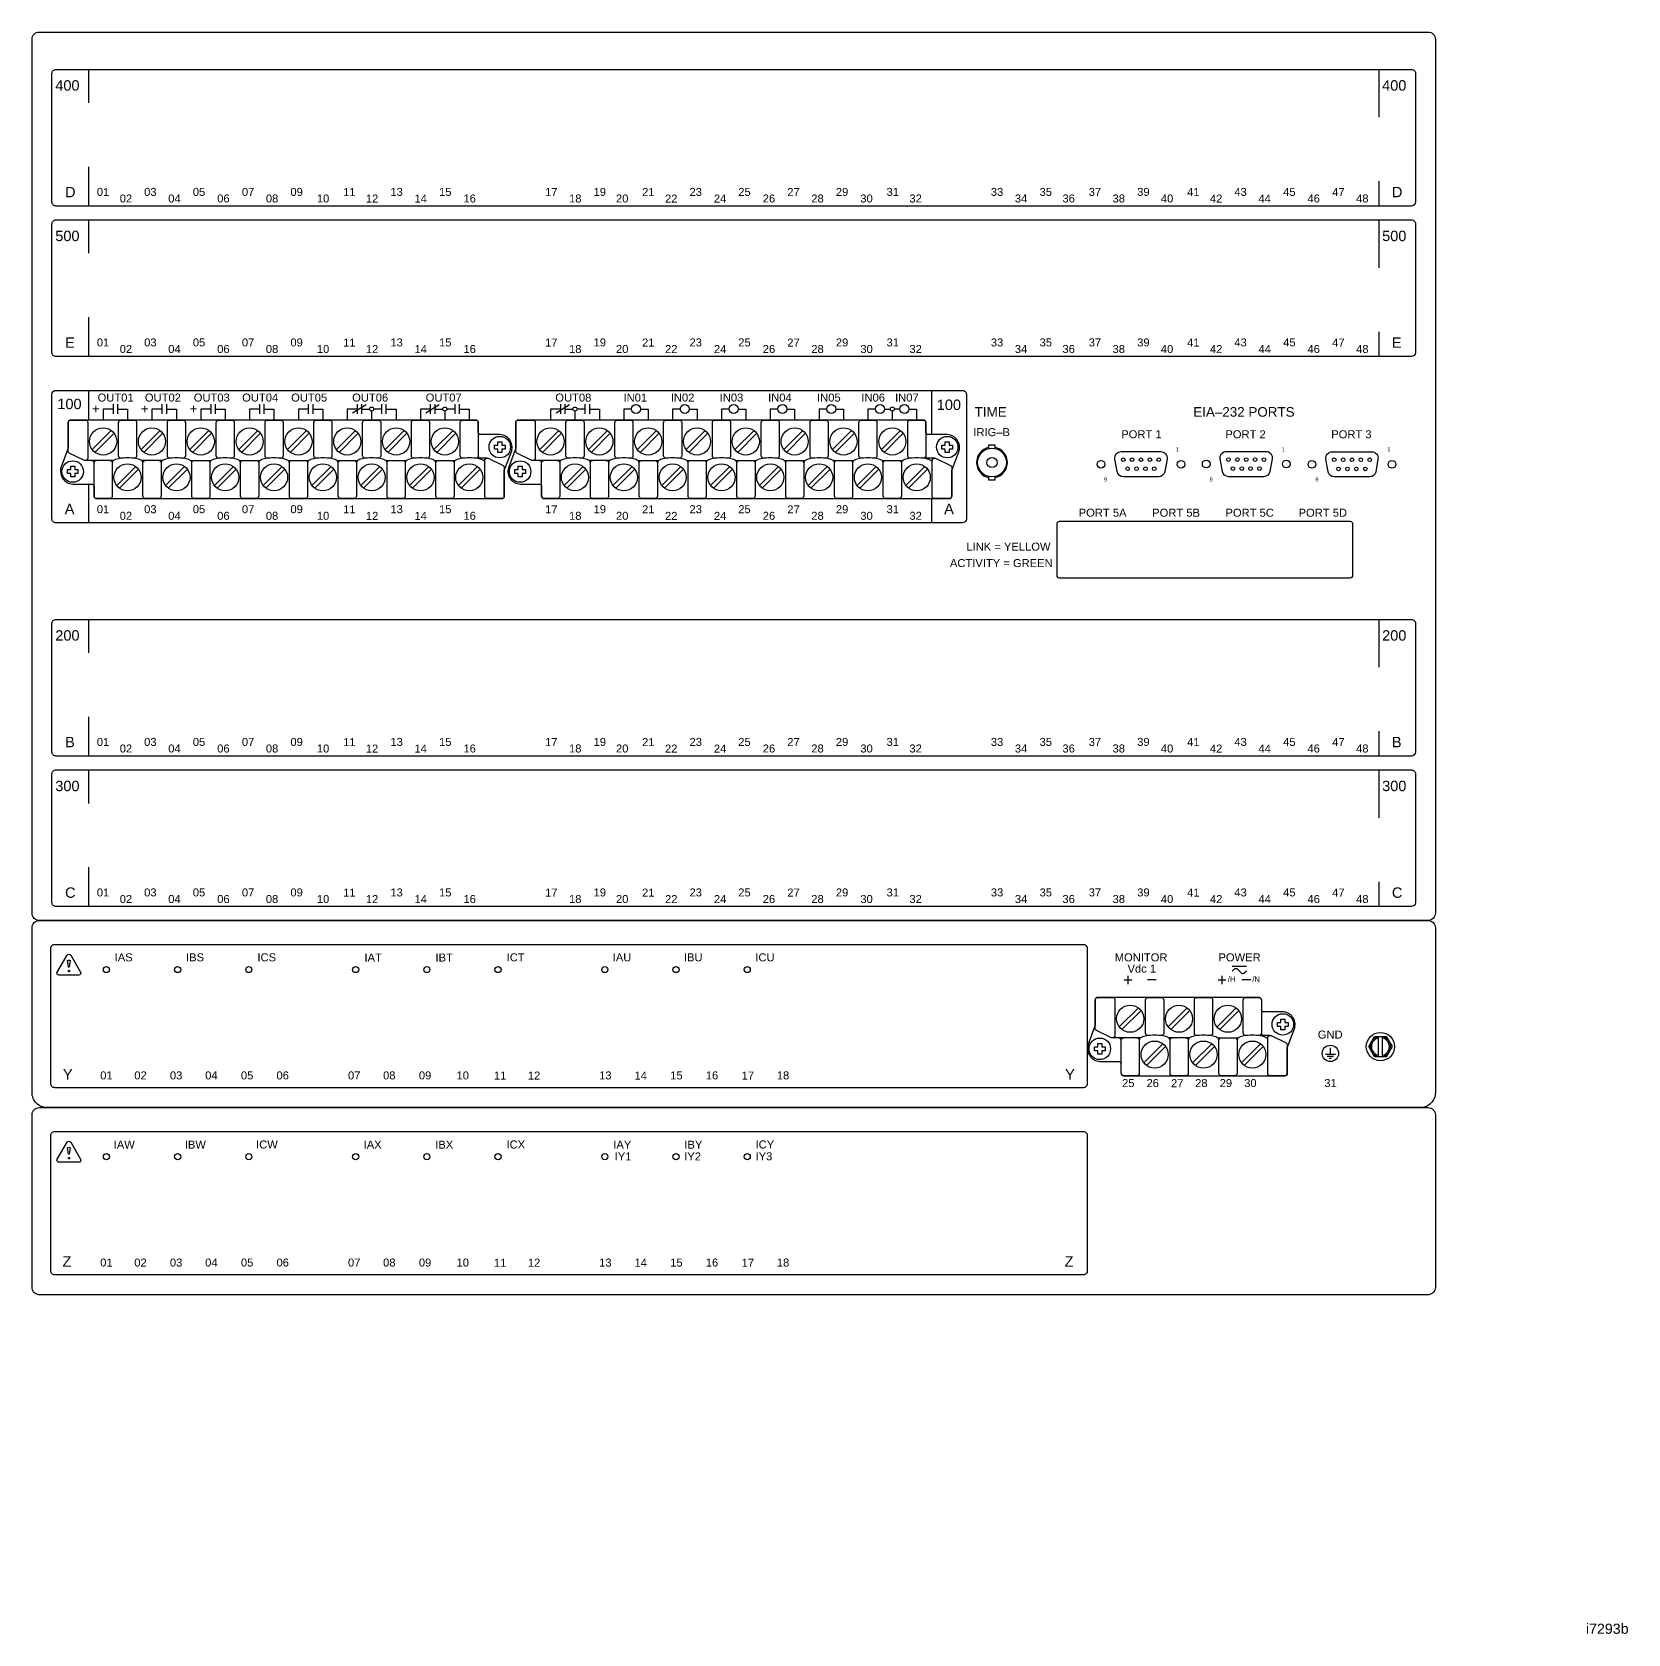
# Model space of a CAD drawing. Header units: inches. Extents: x 1 to 47, y 1 to 35.
# Drawn here: x 27.37 to 46.99, y 1 to 20.69 of the extents above; entities that cross this region are included whole.
import ezdxf
from ezdxf.enums import TextEntityAlignment as Align

# ---------------------------------------------------------------- set-up
doc = ezdxf.new("R2010")
doc.units = ezdxf.units.IN
doc.header["$MEASUREMENT"] = 0
doc.layers.add('8.0_____[DWG]', color=7, linetype='Continuous')
doc.styles.add('Arial', font='arial.ttf')

msp = doc.modelspace()

# ---------------------------------------------------------------- linework, layer by layer
at = {"layer": '8.0_____[DWG]'}
for points in [[(27.465, 20.687), (44.535, 20.687, -0.414214), (44.625, 20.597), (44.625, 9.857, -0.414214), (44.535, 9.767), (27.465, 9.767, -0.414214), (27.375, 9.857), (27.375, 20.597, -0.414214)], [(27.85, 9.342), (27.972, 9.133, -0.555022), (27.949, 9.095), (27.707, 9.095, -0.555022), (27.684, 9.133), (27.806, 9.342, -0.531445)], [(27.811, 9.275, -0.299493), (27.844, 9.275), (27.832, 9.196), (27.831, 9.195), (27.825, 9.195), (27.824, 9.196), (27.811, 9.275)], [(27.85, 7.042), (27.972, 6.833, -0.555022), (27.949, 6.795), (27.707, 6.795, -0.555022), (27.684, 6.833), (27.806, 7.042, -0.531445)], [(27.811, 6.975, -0.299493), (27.844, 6.975), (27.832, 6.896), (27.831, 6.895), (27.825, 6.895), (27.824, 6.896), (27.811, 6.975)]]:
    msp.add_lwpolyline(points, format="xyb", close=True, dxfattribs=at)
at = {"layer": '8.0_____[DWG]', "flags": 128}
for points in [[(27.67, 20.228), (44.33, 20.228, -0.468367), (44.38, 20.168), (44.38, 18.598, -0.414132), (44.33, 18.548), (27.67, 18.548, -0.414214), (27.62, 18.598), (27.62, 20.178, -0.414287)], [(27.67, 18.378), (44.33, 18.378, -0.468367), (44.38, 18.318), (44.38, 16.748, -0.414132), (44.33, 16.698), (27.67, 16.698, -0.414214), (27.62, 16.748), (27.62, 18.328, -0.414287)], [(27.67, 16.283), (38.81, 16.283, -0.414222), (38.86, 16.233), (38.86, 14.703, -0.414132), (38.81, 14.653), (27.67, 14.653, -0.414295), (27.62, 14.703), (27.62, 16.233, -0.414205)], [(28.138, 14.983, 0.414213), (28.168, 14.953), (33.15, 14.953, 0.414214), (33.18, 14.983), (33.18, 15.296), (33.271, 15.54, 0.480048), (33.126, 15.739), (32.891, 15.739, -0.414214), (32.861, 15.769), (32.861, 15.887, 0.414212), (32.831, 15.917), (32.831, 15.917), (27.85, 15.917, 0.414215), (27.82, 15.887), (27.82, 15.574), (27.73, 15.329, 0.47859), (27.875, 15.131), (28.108, 15.131, -0.414214), (28.138, 15.101)], [(33.638, 14.983, 0.414213), (33.668, 14.953), (38.65, 14.953, 0.414214), (38.68, 14.983), (38.68, 15.296), (38.771, 15.54, 0.480048), (38.626, 15.739), (38.391, 15.739, -0.414214), (38.361, 15.769), (38.361, 15.887, 0.414212), (38.331, 15.917), (38.331, 15.917), (33.35, 15.917, 0.414215), (33.32, 15.887), (33.32, 15.574), (33.23, 15.329, 0.47859), (33.375, 15.131), (33.608, 15.131, -0.414214), (33.638, 15.101)], [(33.153, 14.953), (32.969, 14.953, -0.414214), (32.939, 14.983), (32.939, 15.42, -0.390527), (32.969, 15.448), (32.981, 15.448), (33.167, 15.358, -0.241514), (33.18, 15.338), (33.18, 14.983, -0.422157)], [(38.653, 14.953), (38.469, 14.953, -0.414214), (38.439, 14.983), (38.439, 15.42, -0.390527), (38.469, 15.448), (38.481, 15.448), (38.667, 15.358, -0.241514), (38.68, 15.338), (38.68, 14.983, -0.422157)], [(40.764, 15.531), (41.249, 15.531, -0.46318), (41.327, 15.438), (41.299, 15.285, -0.363045), (41.222, 15.22), (40.792, 15.22, -0.360245), (40.714, 15.285), (40.687, 15.438, -0.463312)], [(42.058, 15.533), (42.542, 15.533, -0.46318), (42.62, 15.441), (42.592, 15.287, -0.363045), (42.515, 15.222), (42.085, 15.222, -0.360245), (42.007, 15.287), (41.98, 15.441, -0.463312)], [(43.358, 15.529), (43.842, 15.529, -0.46318), (43.92, 15.437), (43.893, 15.283, -0.363045), (43.815, 15.218), (43.385, 15.218, -0.360245), (43.307, 15.283), (43.28, 15.437, -0.463312)], [(27.67, 13.468), (44.33, 13.468, -0.468367), (44.38, 13.408), (44.38, 11.838, -0.414132), (44.33, 11.788), (27.67, 11.788, -0.414214), (27.62, 11.838), (27.62, 13.418, -0.414287)], [(27.67, 11.618), (44.33, 11.618, -0.468367), (44.38, 11.558), (44.38, 9.988, -0.414132), (44.33, 9.938), (27.67, 9.938, -0.414214), (27.62, 9.988), (27.62, 11.568, -0.414287)], [(27.465, 9.767), (44.535, 9.767, -0.414214), (44.625, 9.677), (44.625, 7.652, -0.414214), (44.44, 7.467), (27.56, 7.467, -0.414214), (27.375, 7.652), (27.375, 9.677, -0.414214)], [(42.778, 7.858), (42.594, 7.858, -0.414214), (42.564, 7.888), (42.564, 8.325, -0.390527), (42.594, 8.353), (42.606, 8.353), (42.792, 8.263, -0.241514), (42.805, 8.243), (42.805, 7.888, -0.422157)], [(27.465, 7.467), (44.535, 7.467, -0.414214), (44.625, 7.377), (44.625, 5.257, -0.377572), (44.545, 5.167), (27.455, 5.167, -0.377563), (27.375, 5.257), (27.375, 7.377, -0.414214)]]:
    msp.add_lwpolyline(points, format="xyb", close=True, dxfattribs=at)
for points in [[(28.07, 20.228), (28.07, 19.817)], [(43.93, 20.228), (43.93, 19.639)], [(28.07, 19.031), (28.07, 18.548)], [(43.93, 18.853), (43.93, 18.548)], [(28.07, 18.378), (28.07, 17.967)], [(43.93, 18.378), (43.93, 17.789)], [(28.07, 17.181), (28.07, 16.698)], [(43.93, 17.003), (43.93, 16.698)], [(28.07, 16.283), (28.07, 15.917)], [(38.43, 16.283), (38.43, 15.739)], [(28.371, 16.053), (28.249, 16.053), (28.249, 15.917)], [(28.371, 16.113), (28.371, 15.993)], [(28.426, 16.113), (28.426, 15.993)], [(28.426, 16.053), (28.549, 16.053), (28.549, 15.917)], [(28.971, 16.053), (28.849, 16.053), (28.849, 15.917)], [(28.971, 16.113), (28.971, 15.993)], [(29.026, 16.113), (29.026, 15.993)], [(29.026, 16.053), (29.149, 16.053), (29.149, 15.917)], [(29.571, 16.053), (29.449, 16.053), (29.449, 15.917)], [(29.571, 16.113), (29.571, 15.993)], [(29.626, 16.113), (29.626, 15.993)], [(29.626, 16.053), (29.749, 16.053), (29.749, 15.917)], [(30.171, 16.053), (30.049, 16.053), (30.049, 15.917)], [(30.171, 16.113), (30.171, 15.993)], [(30.226, 16.113), (30.226, 15.993)], [(30.226, 16.053), (30.349, 16.053), (30.349, 15.917)], [(30.771, 16.053), (30.649, 16.053), (30.649, 15.917)], [(30.771, 16.113), (30.771, 15.993)], [(30.826, 16.113), (30.826, 15.993)], [(30.826, 16.053), (30.949, 16.053), (30.949, 15.917)], [(31.371, 16.053), (31.249, 16.053), (31.249, 15.917)], [(31.481, 16.103), (31.316, 16.003)], [(31.371, 16.113), (31.371, 15.993)], [(31.426, 16.113), (31.426, 15.993)], [(31.426, 16.053), (31.524, 16.053)], [(31.549, 16.028), (31.549, 15.917)], [(31.671, 16.053), (31.574, 16.053)], [(31.671, 16.113), (31.671, 15.993)], [(31.726, 16.113), (31.726, 15.993)], [(31.726, 16.053), (31.849, 16.053), (31.849, 15.917)], [(32.271, 16.053), (32.149, 16.053), (32.149, 15.917)], [(32.381, 16.103), (32.216, 16.003)], [(32.271, 16.113), (32.271, 15.993)], [(32.326, 16.113), (32.326, 15.993)], [(32.326, 16.053), (32.424, 16.053)], [(32.449, 16.028), (32.449, 15.917)], [(32.571, 16.053), (32.474, 16.053)], [(32.571, 16.113), (32.571, 15.993)], [(32.626, 16.113), (32.626, 15.993)], [(32.626, 16.053), (32.749, 16.053), (32.749, 15.917)], [(33.871, 16.053), (33.749, 16.053), (33.749, 15.917)], [(33.981, 16.103), (33.816, 16.003)], [(33.871, 16.113), (33.871, 15.993)], [(33.926, 16.113), (33.926, 15.993)], [(33.926, 16.053), (34.024, 16.053)], [(34.049, 16.028), (34.049, 15.917)], [(34.171, 16.053), (34.074, 16.053)], [(34.171, 16.113), (34.171, 15.993)], [(34.226, 16.113), (34.226, 15.993)], [(34.226, 16.053), (34.349, 16.053), (34.349, 15.917)], [(34.744, 16.053), (34.649, 16.053), (34.649, 15.917)], [(34.854, 16.053), (34.949, 16.053), (34.949, 15.917)], [(35.344, 16.053), (35.249, 16.053), (35.249, 15.917)], [(35.454, 16.053), (35.549, 16.053), (35.549, 15.917)], [(35.944, 16.053), (35.849, 16.053), (35.849, 15.917)], [(36.054, 16.053), (36.149, 16.053), (36.149, 15.917)], [(36.544, 16.053), (36.449, 16.053), (36.449, 15.917)], [(36.654, 16.053), (36.749, 16.053), (36.749, 15.917)], [(37.144, 16.053), (37.049, 16.053), (37.049, 15.917)], [(37.254, 16.053), (37.349, 16.053), (37.349, 15.917)], [(37.744, 16.053), (37.649, 16.053), (37.649, 15.917)], [(37.854, 16.053), (37.924, 16.053)], [(37.949, 16.028), (37.949, 15.917)], [(38.044, 16.053), (37.974, 16.053)], [(38.154, 16.053), (38.249, 16.053), (38.249, 15.917)], [(28.349, 15.788), (28.115, 15.554)], [(28.383, 15.755), (28.148, 15.521)], [(28.95, 15.788), (28.716, 15.554)], [(28.983, 15.755), (28.749, 15.521)], [(29.55, 15.788), (29.316, 15.554)], [(29.583, 15.755), (29.349, 15.521)], [(30.15, 15.788), (29.916, 15.554)], [(30.183, 15.755), (29.949, 15.521)], [(30.75, 15.788), (30.516, 15.554)], [(30.783, 15.755), (30.549, 15.521)], [(31.35, 15.788), (31.116, 15.554)], [(31.383, 15.755), (31.149, 15.521)], [(31.95, 15.788), (31.716, 15.554)], [(31.983, 15.755), (31.749, 15.521)], [(32.55, 15.788), (32.316, 15.554)], [(32.583, 15.755), (32.349, 15.521)], [(33.849, 15.788), (33.615, 15.554)], [(33.883, 15.755), (33.648, 15.521)], [(34.45, 15.788), (34.216, 15.554)], [(34.483, 15.755), (34.249, 15.521)], [(35.05, 15.788), (34.816, 15.554)], [(35.083, 15.755), (34.849, 15.521)], [(35.65, 15.788), (35.416, 15.554)], [(35.683, 15.755), (35.449, 15.521)], [(36.25, 15.788), (36.016, 15.554)], [(36.283, 15.755), (36.049, 15.521)], [(36.85, 15.788), (36.616, 15.554)], [(36.883, 15.755), (36.649, 15.521)], [(37.45, 15.788), (37.216, 15.554)], [(37.483, 15.755), (37.249, 15.521)], [(38.05, 15.788), (37.816, 15.554)], [(38.083, 15.755), (37.849, 15.521)], [(28.978, 15.421), (28.722, 15.421)], [(29.323, 15.421), (29.578, 15.421)], [(29.923, 15.421), (30.178, 15.421)], [(30.523, 15.421), (30.778, 15.421)], [(31.123, 15.421), (31.378, 15.421)], [(31.723, 15.421), (31.978, 15.421)], [(32.323, 15.421), (32.578, 15.421)], [(32.939, 15.422), (32.922, 15.422)], [(34.478, 15.421), (34.222, 15.421)], [(34.823, 15.421), (35.078, 15.421)], [(35.423, 15.421), (35.678, 15.421)], [(36.023, 15.421), (36.278, 15.421)], [(36.623, 15.421), (36.878, 15.421)], [(37.223, 15.421), (37.478, 15.421)], [(37.823, 15.421), (38.078, 15.421)], [(38.439, 15.422), (38.422, 15.422)], [(28.65, 15.347), (28.416, 15.113)], [(28.683, 15.314), (28.449, 15.08)], [(29.251, 15.347), (29.016, 15.113)], [(29.284, 15.314), (29.05, 15.08)], [(29.851, 15.347), (29.616, 15.113)], [(29.884, 15.314), (29.65, 15.08)], [(30.451, 15.347), (30.216, 15.113)], [(30.484, 15.314), (30.25, 15.08)], [(31.051, 15.347), (30.816, 15.113)], [(31.084, 15.314), (30.85, 15.08)], [(31.651, 15.347), (31.416, 15.113)], [(31.684, 15.314), (31.45, 15.08)], [(32.251, 15.347), (32.016, 15.113)], [(32.284, 15.314), (32.05, 15.08)], [(32.851, 15.347), (32.616, 15.113)], [(32.884, 15.314), (32.65, 15.08)], [(34.15, 15.347), (33.916, 15.113)], [(34.183, 15.314), (33.949, 15.08)], [(34.75, 15.347), (34.516, 15.113)], [(34.784, 15.314), (34.55, 15.08)], [(35.351, 15.347), (35.116, 15.113)], [(35.384, 15.314), (35.15, 15.08)], [(35.951, 15.347), (35.716, 15.113)], [(35.984, 15.314), (35.75, 15.08)], [(36.551, 15.347), (36.316, 15.113)], [(36.584, 15.314), (36.35, 15.08)], [(37.151, 15.347), (36.916, 15.113)], [(37.184, 15.314), (36.95, 15.08)], [(37.751, 15.347), (37.516, 15.113)], [(37.784, 15.314), (37.55, 15.08)], [(38.351, 15.347), (38.116, 15.113)], [(38.384, 15.314), (38.15, 15.08)], [(28.07, 15.131), (28.07, 14.653)], [(38.43, 14.953), (38.43, 14.653)], [(28.07, 13.468), (28.07, 13.057)], [(43.93, 13.468), (43.93, 12.879)], [(28.07, 12.271), (28.07, 11.788)], [(43.93, 12.093), (43.93, 11.788)], [(28.07, 11.618), (28.07, 11.207)], [(43.93, 11.618), (43.93, 11.029)], [(28.07, 10.421), (28.07, 9.938)], [(43.93, 10.243), (43.93, 9.938)], [(40.974, 8.693), (40.74, 8.459)], [(41.575, 8.693), (41.341, 8.459)], [(42.175, 8.693), (41.941, 8.459)], [(41.008, 8.66), (40.773, 8.426)], [(41.608, 8.66), (41.374, 8.426)], [(42.208, 8.66), (41.974, 8.426)], [(41.603, 8.326), (41.347, 8.326)], [(41.948, 8.326), (42.203, 8.326)], [(42.564, 8.327), (42.547, 8.327)], [(41.275, 8.252), (41.041, 8.018)], [(41.308, 8.219), (41.074, 7.985)], [(41.876, 8.252), (41.641, 8.018)], [(41.909, 8.219), (41.675, 7.985)], [(42.476, 8.252), (42.241, 8.018)], [(42.509, 8.219), (42.275, 7.985)]]:
    msp.add_lwpolyline(points, dxfattribs=at)
for points in [[(28.377, 15.421), (28.019, 15.421), (27.833, 15.511, -0.241986), (27.82, 15.531), (27.82, 15.887, -0.422157), (27.847, 15.917), (28.031, 15.917, -0.414214), (28.061, 15.887), (28.061, 15.45, -0.390527), (28.031, 15.421)], [(28.476, 15.448), (28.468, 15.448, -0.414214), (28.438, 15.478), (28.438, 15.887, -0.414214), (28.468, 15.917), (28.631, 15.917, -0.414214), (28.661, 15.887), (28.661, 15.478, -0.414214), (28.631, 15.448), (28.624, 15.448)], [(29.076, 15.448), (29.069, 15.448, -0.414214), (29.039, 15.478), (29.039, 15.887, -0.414214), (29.069, 15.917), (29.231, 15.917, -0.414214), (29.261, 15.887), (29.261, 15.478, -0.414214), (29.231, 15.448), (29.225, 15.448)], [(29.676, 15.448), (29.669, 15.448, -0.414214), (29.639, 15.478), (29.639, 15.887, -0.414214), (29.669, 15.917), (29.831, 15.917, -0.414214), (29.861, 15.887), (29.861, 15.478, -0.414214), (29.831, 15.448), (29.825, 15.448)], [(30.276, 15.448), (30.269, 15.448, -0.414214), (30.239, 15.478), (30.239, 15.887, -0.414214), (30.269, 15.917), (30.431, 15.917, -0.414214), (30.461, 15.887), (30.461, 15.478, -0.414214), (30.431, 15.448), (30.425, 15.448)], [(30.876, 15.448), (30.869, 15.448, -0.414214), (30.839, 15.478), (30.839, 15.887, -0.414214), (30.869, 15.917), (31.031, 15.917, -0.414214), (31.061, 15.887), (31.061, 15.478, -0.414214), (31.031, 15.448), (31.025, 15.448)], [(31.476, 15.448), (31.469, 15.448, -0.414214), (31.439, 15.478), (31.439, 15.887, -0.414214), (31.469, 15.917), (31.631, 15.917, -0.414214), (31.661, 15.887), (31.661, 15.478, -0.414214), (31.631, 15.448), (31.625, 15.448)], [(32.076, 15.448), (32.069, 15.448, -0.414214), (32.039, 15.478), (32.039, 15.887, -0.414214), (32.069, 15.917), (32.231, 15.917, -0.414214), (32.261, 15.887), (32.261, 15.478, -0.414214), (32.231, 15.448), (32.225, 15.448)], [(32.677, 15.448), (32.669, 15.448, -0.414214), (32.639, 15.478), (32.639, 15.887, -0.414214), (32.669, 15.917), (32.831, 15.917, -0.414214), (32.861, 15.887), (32.861, 15.478, -0.414214), (32.831, 15.448), (32.825, 15.448)], [(33.877, 15.421), (33.519, 15.421), (33.333, 15.511, -0.241986), (33.32, 15.531), (33.32, 15.887, -0.422157), (33.347, 15.917), (33.531, 15.917, -0.414214), (33.561, 15.887), (33.561, 15.45, -0.390527), (33.531, 15.421)], [(33.976, 15.448), (33.968, 15.448, -0.414214), (33.938, 15.478), (33.938, 15.887, -0.414214), (33.968, 15.917), (34.131, 15.917, -0.414214), (34.161, 15.887), (34.161, 15.478, -0.414214), (34.131, 15.448), (34.124, 15.448)], [(34.576, 15.448), (34.569, 15.448, -0.414214), (34.539, 15.478), (34.539, 15.887, -0.414214), (34.569, 15.917), (34.731, 15.917, -0.414214), (34.761, 15.887), (34.761, 15.478, -0.414214), (34.731, 15.448), (34.725, 15.448)], [(35.176, 15.448), (35.169, 15.448, -0.414214), (35.139, 15.478), (35.139, 15.887, -0.414214), (35.169, 15.917), (35.331, 15.917, -0.414214), (35.361, 15.887), (35.361, 15.478, -0.414214), (35.331, 15.448), (35.325, 15.448)], [(35.776, 15.448), (35.769, 15.448, -0.414214), (35.739, 15.478), (35.739, 15.887, -0.414214), (35.769, 15.917), (35.931, 15.917, -0.414214), (35.961, 15.887), (35.961, 15.478, -0.414214), (35.931, 15.448), (35.925, 15.448)], [(36.376, 15.448), (36.369, 15.448, -0.414214), (36.339, 15.478), (36.339, 15.887, -0.414214), (36.369, 15.917), (36.531, 15.917, -0.414214), (36.561, 15.887), (36.561, 15.478, -0.414214), (36.531, 15.448), (36.525, 15.448)], [(36.976, 15.448), (36.969, 15.448, -0.414214), (36.939, 15.478), (36.939, 15.887, -0.414214), (36.969, 15.917), (37.131, 15.917, -0.414214), (37.161, 15.887), (37.161, 15.478, -0.414214), (37.131, 15.448), (37.125, 15.448)], [(37.576, 15.448), (37.569, 15.448, -0.414214), (37.539, 15.478), (37.539, 15.887, -0.414214), (37.569, 15.917), (37.731, 15.917, -0.414214), (37.761, 15.887), (37.761, 15.478, -0.414214), (37.731, 15.448), (37.725, 15.448)], [(38.176, 15.448), (38.169, 15.448, -0.414214), (38.139, 15.478), (38.139, 15.887, -0.414214), (38.169, 15.917), (38.331, 15.917, -0.414214), (38.361, 15.887), (38.361, 15.478, -0.414214), (38.331, 15.448), (38.325, 15.448)], [(28.108, 15.421, -0.414214), (28.138, 15.391)], [(28.331, 15.421, -0.414214), (28.361, 15.391), (28.361, 14.983, -0.414214), (28.331, 14.953), (28.168, 14.953, -0.414214), (28.138, 14.983), (28.138, 15.391, -0.414214), (28.168, 15.421)], [(28.739, 15.391, 0.191033), (28.73, 15.415, 0.081668), (28.715, 15.425, 0.0591), (28.651, 15.445, 0.034646), (28.549, 15.452, 0.03436), (28.449, 15.445, 0.0591), (28.385, 15.425, 0.081668), (28.369, 15.415, 0.191033), (28.361, 15.391)], [(28.932, 15.421, -0.414214), (28.962, 15.391), (28.962, 14.983, -0.414214), (28.932, 14.953), (28.769, 14.953, -0.414214), (28.739, 14.983), (28.739, 15.391, -0.414214), (28.769, 15.421)], [(29.34, 15.391, 0.191033), (29.331, 15.415, 0.081668), (29.315, 15.425, 0.0591), (29.252, 15.445, 0.034646), (29.15, 15.452, 0.03436), (29.049, 15.445, 0.0591), (28.986, 15.425, 0.081668), (28.97, 15.415, 0.191033), (28.962, 15.391)], [(29.532, 15.421, -0.414214), (29.562, 15.391), (29.562, 14.983, -0.414214), (29.532, 14.953), (29.369, 14.953, -0.414214), (29.339, 14.983), (29.339, 15.391, -0.414214), (29.369, 15.421)], [(29.94, 15.391, 0.191033), (29.931, 15.415, 0.081668), (29.915, 15.425, 0.0591), (29.852, 15.445, 0.034646), (29.75, 15.452, 0.03436), (29.649, 15.445, 0.0591), (29.586, 15.425, 0.081668), (29.57, 15.415, 0.191033), (29.562, 15.391)], [(30.132, 15.421, -0.414214), (30.162, 15.391), (30.162, 14.983, -0.414214), (30.132, 14.953), (29.969, 14.953, -0.414214), (29.939, 14.983), (29.939, 15.391, -0.414214), (29.969, 15.421)], [(30.54, 15.391, 0.191033), (30.531, 15.415, 0.081668), (30.515, 15.425, 0.0591), (30.452, 15.445, 0.034646), (30.35, 15.452, 0.03436), (30.249, 15.445, 0.0591), (30.186, 15.425, 0.081668), (30.17, 15.415, 0.191033), (30.162, 15.391)], [(30.732, 15.421, -0.414214), (30.762, 15.391), (30.762, 14.983, -0.414214), (30.732, 14.953), (30.569, 14.953, -0.414214), (30.539, 14.983), (30.539, 15.391, -0.414214), (30.569, 15.421)], [(31.14, 15.391, 0.191033), (31.131, 15.415, 0.081668), (31.115, 15.425, 0.0591), (31.052, 15.445, 0.034646), (30.95, 15.452, 0.03436), (30.849, 15.445, 0.0591), (30.786, 15.425, 0.081668), (30.77, 15.415, 0.191033), (30.762, 15.391)], [(31.332, 15.421, -0.414214), (31.362, 15.391), (31.362, 14.983, -0.414214), (31.332, 14.953), (31.169, 14.953, -0.414214), (31.139, 14.983), (31.139, 15.391, -0.414214), (31.169, 15.421)], [(31.74, 15.391, 0.191033), (31.731, 15.415, 0.081668), (31.715, 15.425, 0.0591), (31.652, 15.445, 0.034646), (31.55, 15.452, 0.03436), (31.449, 15.445, 0.0591), (31.386, 15.425, 0.081668), (31.37, 15.415, 0.191033), (31.362, 15.391)], [(31.932, 15.421, -0.414214), (31.962, 15.391), (31.962, 14.983, -0.414214), (31.932, 14.953), (31.769, 14.953, -0.414214), (31.739, 14.983), (31.739, 15.391, -0.414214), (31.769, 15.421)], [(32.34, 15.391, 0.191033), (32.331, 15.415, 0.081668), (32.315, 15.425, 0.0591), (32.252, 15.445, 0.034646), (32.15, 15.452, 0.03436), (32.049, 15.445, 0.0591), (31.986, 15.425, 0.081668), (31.97, 15.415, 0.191033), (31.962, 15.391)], [(32.532, 15.421, -0.414214), (32.562, 15.391), (32.562, 14.983, -0.414214), (32.532, 14.953), (32.369, 14.953, -0.414214), (32.339, 14.983), (32.339, 15.391, -0.414214), (32.369, 15.421)], [(32.939, 15.4, 0.127742), (32.931, 15.415, 0.081668), (32.915, 15.425, 0.0591), (32.852, 15.445, 0.034646), (32.75, 15.452, 0.03436), (32.649, 15.445, 0.0591), (32.586, 15.425, 0.081668), (32.57, 15.415, 0.191033), (32.562, 15.391)], [(32.969, 15.448), (32.891, 15.448, -0.414214), (32.861, 15.478)], [(33.608, 15.421, -0.414214), (33.638, 15.391)], [(33.831, 15.421, -0.414214), (33.861, 15.391), (33.861, 14.983, -0.414214), (33.831, 14.953), (33.668, 14.953, -0.414214), (33.638, 14.983), (33.638, 15.391, -0.414214), (33.668, 15.421)], [(34.239, 15.391, 0.191033), (34.23, 15.415, 0.081668), (34.215, 15.425, 0.0591), (34.151, 15.445, 0.034646), (34.049, 15.452, 0.03436), (33.949, 15.445, 0.0591), (33.885, 15.425, 0.081668), (33.869, 15.415, 0.191033), (33.861, 15.391)], [(34.432, 15.421, -0.414214), (34.462, 15.391), (34.462, 14.983, -0.414214), (34.432, 14.953), (34.269, 14.953, -0.414214), (34.239, 14.983), (34.239, 15.391, -0.414214), (34.269, 15.421)], [(34.839, 15.391, 0.191033), (34.831, 15.415, 0.081668), (34.815, 15.425, 0.0591), (34.752, 15.445, 0.034646), (34.65, 15.452, 0.03436), (34.549, 15.445, 0.0591), (34.486, 15.425, 0.081668), (34.47, 15.415, 0.191033), (34.462, 15.391)], [(35.032, 15.421, -0.414214), (35.062, 15.391), (35.062, 14.983, -0.414214), (35.032, 14.953), (34.869, 14.953, -0.414214), (34.839, 14.983), (34.839, 15.391, -0.414214), (34.869, 15.421)], [(35.44, 15.391, 0.191033), (35.431, 15.415, 0.081668), (35.415, 15.425, 0.0591), (35.352, 15.445, 0.034646), (35.25, 15.452, 0.03436), (35.149, 15.445, 0.0591), (35.086, 15.425, 0.081668), (35.07, 15.415, 0.191033), (35.062, 15.391)], [(35.632, 15.421, -0.414214), (35.662, 15.391), (35.662, 14.983, -0.414214), (35.632, 14.953), (35.469, 14.953, -0.414214), (35.439, 14.983), (35.439, 15.391, -0.414214), (35.469, 15.421)], [(36.04, 15.391, 0.191033), (36.031, 15.415, 0.081668), (36.015, 15.425, 0.0591), (35.952, 15.445, 0.034646), (35.85, 15.452, 0.03436), (35.749, 15.445, 0.0591), (35.686, 15.425, 0.081668), (35.67, 15.415, 0.191033), (35.662, 15.391)], [(36.232, 15.421, -0.414214), (36.262, 15.391), (36.262, 14.983, -0.414214), (36.232, 14.953), (36.069, 14.953, -0.414214), (36.039, 14.983), (36.039, 15.391, -0.414214), (36.069, 15.421)], [(36.64, 15.391, 0.191033), (36.631, 15.415, 0.081668), (36.615, 15.425, 0.0591), (36.552, 15.445, 0.034646), (36.45, 15.452, 0.03436), (36.349, 15.445, 0.0591), (36.286, 15.425, 0.081668), (36.27, 15.415, 0.191033), (36.262, 15.391)], [(36.832, 15.421, -0.414214), (36.862, 15.391), (36.862, 14.983, -0.414214), (36.832, 14.953), (36.669, 14.953, -0.414214), (36.639, 14.983), (36.639, 15.391, -0.414214), (36.669, 15.421)], [(37.24, 15.391, 0.191033), (37.231, 15.415, 0.081668), (37.215, 15.425, 0.0591), (37.152, 15.445, 0.034646), (37.05, 15.452, 0.03436), (36.949, 15.445, 0.0591), (36.886, 15.425, 0.081668), (36.87, 15.415, 0.191033), (36.862, 15.391)], [(37.432, 15.421, -0.414214), (37.462, 15.391), (37.462, 14.983, -0.414214), (37.432, 14.953), (37.269, 14.953, -0.414214), (37.239, 14.983), (37.239, 15.391, -0.414214), (37.269, 15.421)], [(37.84, 15.391, 0.191033), (37.831, 15.415, 0.081668), (37.815, 15.425, 0.0591), (37.752, 15.445, 0.034646), (37.65, 15.452, 0.03436), (37.549, 15.445, 0.0591), (37.486, 15.425, 0.081668), (37.47, 15.415, 0.191033), (37.462, 15.391)], [(38.032, 15.421, -0.414214), (38.062, 15.391), (38.062, 14.983, -0.414214), (38.032, 14.953), (37.869, 14.953, -0.414214), (37.839, 14.983), (37.839, 15.391, -0.414214), (37.869, 15.421)], [(38.439, 15.4, 0.127742), (38.431, 15.415, 0.081668), (38.415, 15.425, 0.0591), (38.352, 15.445, 0.034646), (38.25, 15.452, 0.03436), (38.149, 15.445, 0.0591), (38.086, 15.425, 0.081668), (38.07, 15.415, 0.191033), (38.062, 15.391)], [(38.469, 15.448), (38.391, 15.448, -0.414214), (38.361, 15.478)], [(42.486, 8.792, 0.414212), (42.456, 8.822), (40.475, 8.822, 0.414215), (40.445, 8.792), (40.445, 8.479), (40.355, 8.234, 0.47859), (40.5, 8.036), (40.733, 8.036, -0.414214), (40.763, 8.006)], [(41.002, 8.326), (40.644, 8.326), (40.458, 8.416, -0.241986), (40.445, 8.436), (40.445, 8.792, -0.422157), (40.472, 8.822), (40.656, 8.822, -0.414214), (40.686, 8.792), (40.686, 8.355, -0.390527), (40.656, 8.326)], [(40.763, 7.888, 0.414213), (40.793, 7.858), (42.775, 7.858, 0.414214), (42.805, 7.888), (42.805, 8.201), (42.896, 8.446, 0.480048), (42.751, 8.644), (42.516, 8.644, -0.414214), (42.486, 8.674)], [(41.101, 8.353), (41.093, 8.353, -0.414214), (41.063, 8.383), (41.063, 8.792, -0.414214), (41.093, 8.822), (41.256, 8.822, -0.414214), (41.286, 8.792), (41.286, 8.383, -0.414214), (41.256, 8.353), (41.249, 8.353)], [(41.701, 8.353), (41.694, 8.353, -0.414214), (41.664, 8.383), (41.664, 8.792, -0.414214), (41.694, 8.822), (41.856, 8.822, -0.414214), (41.886, 8.792), (41.886, 8.383, -0.414214), (41.856, 8.353), (41.85, 8.353)], [(42.301, 8.353), (42.294, 8.353, -0.414214), (42.264, 8.383), (42.264, 8.792, -0.414214), (42.294, 8.822), (42.456, 8.822, -0.414214), (42.486, 8.792), (42.486, 8.383, -0.414214), (42.456, 8.353), (42.45, 8.353)], [(40.733, 8.326, -0.414214), (40.763, 8.296)], [(40.956, 8.326, -0.414214), (40.986, 8.296), (40.986, 7.888, -0.414214), (40.956, 7.858), (40.793, 7.858, -0.414214), (40.763, 7.888), (40.763, 8.296, -0.414214), (40.793, 8.326)], [(41.364, 8.296, 0.191033), (41.355, 8.32, 0.081668), (41.34, 8.33, 0.0591), (41.276, 8.35, 0.034646), (41.174, 8.357, 0.03436), (41.074, 8.35, 0.0591), (41.01, 8.33, 0.081668), (40.994, 8.32, 0.191033), (40.986, 8.296)], [(41.557, 8.326, -0.414214), (41.587, 8.296), (41.587, 7.888, -0.414214), (41.557, 7.858), (41.394, 7.858, -0.414214), (41.364, 7.888), (41.364, 8.296, -0.414214), (41.394, 8.326)], [(41.965, 8.296, 0.191033), (41.956, 8.32, 0.081668), (41.94, 8.33, 0.0591), (41.877, 8.35, 0.034646), (41.775, 8.357, 0.03436), (41.674, 8.35, 0.0591), (41.611, 8.33, 0.081668), (41.595, 8.32, 0.191033), (41.587, 8.296)], [(42.157, 8.326, -0.414214), (42.187, 8.296), (42.187, 7.888, -0.414214), (42.157, 7.858), (41.994, 7.858, -0.414214), (41.964, 7.888), (41.964, 8.296, -0.414214), (41.994, 8.326)], [(42.564, 8.305, 0.127742), (42.556, 8.32, 0.081668), (42.54, 8.33, 0.0591), (42.477, 8.35, 0.034646), (42.375, 8.357, 0.03436), (42.274, 8.35, 0.0591), (42.211, 8.33, 0.081668), (42.195, 8.32, 0.191033), (42.187, 8.296)], [(42.594, 8.353), (42.516, 8.353, -0.414214), (42.486, 8.383)]]:
    msp.add_lwpolyline(points, format="xyb", dxfattribs=at)
for points in [[(33.1, 15.61), (33.1, 15.65), (33.15, 15.65), (33.15, 15.61), (33.19, 15.61), (33.19, 15.56), (33.15, 15.56), (33.15, 15.52), (33.1, 15.52), (33.1, 15.56), (33.06, 15.56), (33.06, 15.61)], [(38.6, 15.61), (38.6, 15.65), (38.65, 15.65), (38.65, 15.61), (38.69, 15.61), (38.69, 15.56), (38.65, 15.56), (38.65, 15.52), (38.6, 15.52), (38.6, 15.56), (38.56, 15.56), (38.56, 15.61)], [(27.85, 15.31), (27.85, 15.35), (27.9, 15.35), (27.9, 15.31), (27.94, 15.31), (27.94, 15.26), (27.9, 15.26), (27.9, 15.22), (27.85, 15.22), (27.85, 15.26), (27.81, 15.26), (27.81, 15.31)], [(33.35, 15.31), (33.35, 15.35), (33.4, 15.35), (33.4, 15.31), (33.44, 15.31), (33.44, 15.26), (33.4, 15.26), (33.4, 15.22), (33.35, 15.22), (33.35, 15.26), (33.31, 15.26), (33.31, 15.31)], [(42.725, 8.515), (42.725, 8.555), (42.775, 8.555), (42.775, 8.515), (42.815, 8.515), (42.815, 8.465), (42.775, 8.465), (42.775, 8.425), (42.725, 8.425), (42.725, 8.465), (42.685, 8.465), (42.685, 8.515)], [(40.475, 8.215), (40.475, 8.255), (40.525, 8.255), (40.525, 8.215), (40.565, 8.215), (40.565, 8.165), (40.525, 8.165), (40.525, 8.125), (40.475, 8.125), (40.475, 8.165), (40.435, 8.165), (40.435, 8.215)]]:
    msp.add_lwpolyline(points, close=True, dxfattribs=at)
at = {"layer": '8.0_____[DWG]'}
for points in [[(39.137, 15.582, 0.815611), (39.137, 15.21)], [(39.212, 15.21, 0.820361), (39.212, 15.582)], [(39.971, 14.639), (39.971, 14.009, 0.414164), (40.001, 13.979), (43.581, 13.979, 0.414197), (43.611, 14.009), (43.611, 14.639, 0.414263), (43.581, 14.669), (40.001, 14.669, 0.41423), (39.971, 14.639, 0.462293)], [(42.127, 9.145), (42.157, 9.174, -0.328455), (42.191, 9.17), (42.238, 9.122, 0.339292), (42.272, 9.118), (42.304, 9.149)], [(43.923, 8.339, 0.802175), (43.923, 8.094, 0.802175)], [(43.923, 8.324, 0.779376), (43.923, 8.111)], [(43.977, 8.095, 0.802179), (43.977, 8.339)], [(43.977, 8.111, 0.776676), (43.977, 8.323)]]:
    msp.add_lwpolyline(points, format="xyb", dxfattribs=at)
for points in [[(39.137, 15.569), (39.137, 15.614), (39.212, 15.614), (39.212, 15.569)], [(39.212, 15.223), (39.212, 15.178), (39.137, 15.178), (39.137, 15.223)], [(42.127, 9.206), (42.304, 9.206)], [(43.923, 8.342), (43.923, 8.092)], [(43.977, 8.092), (43.977, 8.342)], [(43.273, 8.124), (43.397, 8.124)], [(43.296, 8.099), (43.374, 8.099)], [(43.321, 8.074), (43.35, 8.074)], [(43.335, 8.124), (43.335, 8.204)]]:
    msp.add_lwpolyline(points, dxfattribs=at)
at = {"layer": '8.0_____[DWG]', "linetype": 'Continuous', "flags": 128}
for points in [[(27.655, 9.474), (40.297, 9.474, -0.414214), (40.347, 9.424), (40.347, 7.762, -0.414214), (40.297, 7.712), (27.655, 7.712, -0.414214), (27.605, 7.762), (27.605, 9.424, -0.414214)], [(27.655, 7.174), (40.297, 7.174, -0.414214), (40.347, 7.124), (40.347, 5.462, -0.414214), (40.297, 5.412), (27.655, 5.412, -0.414214), (27.605, 5.462), (27.605, 7.124, -0.414214)]]:
    msp.add_lwpolyline(points, format="xyb", close=True, dxfattribs=at)
at = {"layer": '8.0_____[DWG]'}
msp.add_lwpolyline([(43.806, 8.217), (43.878, 8.342), (44.022, 8.342), (44.094, 8.217), (44.022, 8.092), (43.878, 8.092)], close=True, dxfattribs=at)
for centre, radius in [((31.549, 16.053), 0.025), ((32.449, 16.053), 0.025), ((34.049, 16.053), 0.025), ((34.799, 16.053), 0.055), ((35.399, 16.053), 0.055), ((35.999, 16.053), 0.055), ((36.599, 16.053), 0.055), ((37.199, 16.053), 0.055), ((37.799, 16.053), 0.055), ((37.949, 16.053), 0.025), ((38.099, 16.053), 0.055), ((28.249, 15.655), 0.167), ((28.849, 15.655), 0.167), ((29.449, 15.655), 0.167), ((30.05, 15.655), 0.167), ((30.65, 15.655), 0.167), ((31.25, 15.655), 0.167), ((31.85, 15.655), 0.167), ((32.45, 15.655), 0.167), ((33.749, 15.655), 0.167), ((34.349, 15.655), 0.167), ((34.949, 15.655), 0.167), ((35.549, 15.655), 0.167), ((36.149, 15.655), 0.167), ((36.749, 15.655), 0.167), ((37.349, 15.655), 0.167), ((37.95, 15.655), 0.167), ((33.125, 15.585), 0.132), ((38.625, 15.585), 0.132), ((39.175, 15.396), 0.177), ((27.875, 15.285), 0.132), ((28.549, 15.214), 0.167), ((29.15, 15.214), 0.167), ((29.75, 15.214), 0.167), ((30.35, 15.214), 0.167), ((30.95, 15.214), 0.167), ((31.55, 15.214), 0.167), ((32.15, 15.214), 0.167), ((32.75, 15.214), 0.167), ((33.375, 15.285), 0.132), ((34.049, 15.214), 0.167), ((34.65, 15.214), 0.167), ((35.25, 15.214), 0.167), ((35.85, 15.214), 0.167), ((36.45, 15.214), 0.167), ((37.05, 15.214), 0.167), ((37.65, 15.214), 0.167), ((38.25, 15.214), 0.167), ((39.175, 15.396), 0.0625), ((40.515, 15.375), 0.047), ((40.789, 15.431), 0.0225), ((40.898, 15.431), 0.0225), ((41.007, 15.431), 0.0225), ((41.116, 15.431), 0.0225), ((41.225, 15.431), 0.0225), ((41.499, 15.375), 0.047), ((41.808, 15.378), 0.047), ((42.082, 15.433), 0.0225), ((42.191, 15.433), 0.0225), ((42.3, 15.433), 0.0225), ((42.409, 15.433), 0.0225), ((42.518, 15.433), 0.0225), ((42.792, 15.378), 0.047), ((43.108, 15.374), 0.047), ((43.382, 15.43), 0.0225), ((43.491, 15.43), 0.0225), ((43.6, 15.43), 0.0225), ((43.709, 15.43), 0.0225), ((43.818, 15.43), 0.0225), ((44.092, 15.374), 0.047), ((40.843, 15.319), 0.0225), ((40.952, 15.319), 0.0225), ((41.061, 15.319), 0.0225), ((41.17, 15.319), 0.0225), ((42.136, 15.322), 0.0225), ((42.245, 15.322), 0.0225), ((42.354, 15.322), 0.0225), ((42.463, 15.322), 0.0225), ((43.436, 15.318), 0.0225), ((43.545, 15.318), 0.0225), ((43.654, 15.318), 0.0225), ((43.764, 15.318), 0.0225), ((27.828, 9.146), 0.00944), ((40.874, 8.56), 0.167), ((41.474, 8.56), 0.167), ((42.074, 8.56), 0.167), ((42.75, 8.49), 0.132), ((40.5, 8.19), 0.132), ((41.174, 8.119), 0.167), ((41.775, 8.119), 0.167), ((42.375, 8.119), 0.167), ((43.95, 8.217), 0.174), ((43.335, 8.134), 0.1), ((27.828, 6.846), 0.00944)]:
    msp.add_circle(centre, radius, dxfattribs=at)
at = {"layer": '8.0_____[DWG]', "linetype": 'Continuous'}
for centre in [(28.29, 9.164), (29.165, 9.164), (30.04, 9.164), (31.353, 9.164), (32.228, 9.164), (33.103, 9.164), (34.416, 9.164), (35.291, 9.164), (36.166, 9.164), (28.29, 6.864), (29.165, 6.864), (30.04, 6.864), (31.353, 6.864), (32.228, 6.864), (33.103, 6.864), (34.416, 6.864), (35.291, 6.864), (36.166, 6.864)]:
    msp.add_circle(centre, 0.0375, dxfattribs=at)

# ---------------------------------------------------------------- texts
at = {"layer": '8.0_____[DWG]', "style": 'Arial'}
for s, height, p in [('400', 0.1278, (27.661, 19.967)), ('400', 0.1278, (43.971, 19.967)), ('D', 0.128, (27.781, 18.656)), ('01', 0.0983, (28.171, 18.673)), ('03', 0.0983, (28.753, 18.673)), ('05', 0.0983, (29.351, 18.673)), ('07', 0.0983, (29.955, 18.673)), ('09', 0.0983, (30.551, 18.673)), ('11', 0.0983, (31.199, 18.671)), ('13', 0.0983, (31.78, 18.673)), ('15', 0.0983, (32.378, 18.673)), ('17', 0.0983, (33.681, 18.671)), ('19', 0.0983, (34.278, 18.673)), ('21', 0.0983, (34.874, 18.671)), ('23', 0.0983, (35.457, 18.673)), ('25', 0.0983, (36.056, 18.673)), ('27', 0.0983, (36.659, 18.671)), ('29', 0.0983, (37.256, 18.673)), ('31', 0.0983, (37.879, 18.673)), ('33', 0.0983, (39.161, 18.673)), ('35', 0.0983, (39.76, 18.673)), ('37', 0.0983, (40.364, 18.673)), ('39', 0.0983, (40.96, 18.673)), ('41', 0.0983, (41.574, 18.671)), ('43', 0.0983, (42.154, 18.673)), ('45', 0.0983, (42.754, 18.673)), ('47', 0.0983, (43.357, 18.671)), ('D', 0.128, (44.091, 18.656)), ('02', 0.0983, (28.453, 18.592)), ('04', 0.0983, (29.049, 18.592)), ('06', 0.0983, (29.651, 18.592)), ('08', 0.0983, (30.249, 18.592)), ('10', 0.0983, (30.876, 18.592)), ('12', 0.0983, (31.478, 18.591)), ('14', 0.0983, (32.076, 18.591)), ('16', 0.0983, (32.678, 18.592)), ('18', 0.0983, (33.976, 18.592)), ('20', 0.0983, (34.553, 18.592)), ('22', 0.0983, (35.156, 18.591)), ('24', 0.0983, (35.757, 18.591)), ('26', 0.0983, (36.357, 18.592)), ('28', 0.0983, (36.954, 18.592)), ('30', 0.0983, (37.557, 18.592)), ('32', 0.0983, (38.16, 18.592)), ('34', 0.0983, (39.456, 18.592)), ('36', 0.0983, (40.041, 18.592)), ('38', 0.0983, (40.657, 18.592)), ('40', 0.0983, (41.251, 18.592)), ('42', 0.0983, (41.854, 18.591)), ('44', 0.0983, (42.45, 18.591)), ('46', 0.0983, (43.053, 18.592)), ('48', 0.0983, (43.651, 18.592)), ('500', 0.1278, (27.661, 18.117)), ('500', 0.1278, (43.971, 18.117)), ('E', 0.128, (27.781, 16.806)), ('E', 0.128, (44.091, 16.806)), ('01', 0.0983, (28.171, 16.823)), ('02', 0.0983, (28.453, 16.742)), ('03', 0.0983, (28.753, 16.823)), ('04', 0.0983, (29.049, 16.742)), ('05', 0.0983, (29.351, 16.823)), ('06', 0.0983, (29.651, 16.742)), ('07', 0.0983, (29.955, 16.823)), ('08', 0.0983, (30.249, 16.742)), ('09', 0.0983, (30.551, 16.823)), ('10', 0.0983, (30.876, 16.742)), ('11', 0.0983, (31.199, 16.821)), ('12', 0.0983, (31.478, 16.741)), ('13', 0.0983, (31.78, 16.823)), ('14', 0.0983, (32.076, 16.741)), ('15', 0.0983, (32.378, 16.823)), ('16', 0.0983, (32.678, 16.742)), ('17', 0.0983, (33.681, 16.821)), ('18', 0.0983, (33.976, 16.742)), ('19', 0.0983, (34.278, 16.823)), ('20', 0.0983, (34.553, 16.742)), ('21', 0.0983, (34.874, 16.821)), ('22', 0.0983, (35.156, 16.741)), ('23', 0.0983, (35.457, 16.823)), ('24', 0.0983, (35.757, 16.741)), ('25', 0.0983, (36.056, 16.823)), ('26', 0.0983, (36.357, 16.742)), ('27', 0.0983, (36.659, 16.821)), ('28', 0.0983, (36.954, 16.742)), ('29', 0.0983, (37.256, 16.823)), ('30', 0.0983, (37.557, 16.742)), ('31', 0.0983, (37.879, 16.823)), ('32', 0.0983, (38.16, 16.742)), ('33', 0.0983, (39.161, 16.823)), ('34', 0.0983, (39.456, 16.742)), ('35', 0.0983, (39.76, 16.823)), ('36', 0.0983, (40.041, 16.742)), ('37', 0.0983, (40.364, 16.823)), ('38', 0.0983, (40.657, 16.742)), ('39', 0.0983, (40.96, 16.823)), ('40', 0.0983, (41.251, 16.742)), ('41', 0.0983, (41.574, 16.821)), ('42', 0.0983, (41.854, 16.741)), ('43', 0.0983, (42.154, 16.823)), ('44', 0.0983, (42.45, 16.741)), ('45', 0.0983, (42.754, 16.823)), ('46', 0.0983, (43.053, 16.742)), ('47', 0.0983, (43.357, 16.821)), ('48', 0.0983, (43.651, 16.742)), ('100', 0.1278, (27.686, 16.052)), ('OUT01', 0.0983, (28.181, 16.145)), ('OUT02', 0.0983, (28.762, 16.145)), ('OUT03', 0.0983, (29.363, 16.145)), ('OUT04', 0.0983, (29.958, 16.145)), ('OUT05', 0.0983, (30.56, 16.145)), ('OUT06', 0.0983, (31.31, 16.145)), ('OUT07', 0.0983, (32.214, 16.145)), ('OUT08', 0.0983, (33.808, 16.145)), ('IN01', 0.0983, (34.646, 16.145)), ('IN02', 0.0983, (35.227, 16.145)), ('IN03', 0.0983, (35.828, 16.145)), ('IN04', 0.0983, (36.423, 16.145)), ('IN05', 0.0983, (37.025, 16.145)), ('IN06', 0.0983, (37.57, 16.145)), ('IN07', 0.0983, (37.984, 16.145)), ('100', 0.1278, (38.496, 16.042)), ('+', 0.118, (28.112, 15.997)), ('+', 0.118, (28.712, 15.997)), ('+', 0.118, (29.312, 15.997)), ('TIME', 0.118, (38.962, 15.959)), ('EIA–232 PORTS', 0.118, (41.649, 15.959)), ('IRIG–B', 0.0983, (38.946, 15.72)), ('PORT 1', 0.0983, (40.764, 15.694)), ('PORT 2', 0.0983, (42.044, 15.694)), ('PORT 3', 0.0983, (43.345, 15.694)), ('1', 0.0492, (41.434, 15.534)), ('1', 0.0492, (41.434, 15.534)), ('1', 0.0492, (42.734, 15.534)), ('1', 0.0492, (42.734, 15.534)), ('1', 0.0492, (44.034, 15.534)), ('1', 0.0492, (44.034, 15.534)), ('9', 0.0492, (40.55, 15.163)), ('9', 0.0492, (40.55, 15.163)), ('9', 0.0492, (41.85, 15.163)), ('9', 0.0492, (41.85, 15.163)), ('9', 0.0492, (43.15, 15.163)), ('9', 0.0492, (43.15, 15.163)), ('A', 0.128, (27.777, 14.761)), ('01', 0.0983, (28.171, 14.773)), ('02', 0.0983, (28.453, 14.692)), ('03', 0.0983, (28.753, 14.773)), ('04', 0.0983, (29.049, 14.692)), ('05', 0.0983, (29.351, 14.773)), ('06', 0.0983, (29.651, 14.692)), ('07', 0.0983, (29.955, 14.773)), ('08', 0.0983, (30.249, 14.692)), ('09', 0.0983, (30.551, 14.773)), ('10', 0.0983, (30.876, 14.692)), ('11', 0.0983, (31.199, 14.771)), ('12', 0.0983, (31.478, 14.691)), ('13', 0.0983, (31.78, 14.773)), ('14', 0.0983, (32.076, 14.691)), ('15', 0.0983, (32.378, 14.773)), ('16', 0.0983, (32.678, 14.692)), ('17', 0.0983, (33.681, 14.771)), ('18', 0.0983, (33.976, 14.692)), ('19', 0.0983, (34.278, 14.773)), ('20', 0.0983, (34.553, 14.692)), ('21', 0.0983, (34.874, 14.771)), ('22', 0.0983, (35.156, 14.691)), ('23', 0.0983, (35.457, 14.773)), ('24', 0.0983, (35.757, 14.691)), ('25', 0.0983, (36.056, 14.773)), ('26', 0.0983, (36.357, 14.692)), ('27', 0.0983, (36.659, 14.771)), ('28', 0.0983, (36.954, 14.692)), ('29', 0.0983, (37.256, 14.773)), ('30', 0.0983, (37.557, 14.692)), ('31', 0.0983, (37.879, 14.773)), ('32', 0.0983, (38.16, 14.692)), ('A', 0.128, (38.587, 14.761)), ('PORT 5A', 0.0983, (40.241, 14.73)), ('PORT 5B', 0.0983, (41.144, 14.73)), ('PORT 5C', 0.0983, (42.045, 14.73)), ('PORT 5D', 0.0983, (42.944, 14.73)), ('LINK = YELLOW', 0.09833, (38.86, 14.313)), ('ACTIVITY = GREEN', 0.09833, (38.658, 14.111)), ('200', 0.1278, (27.661, 13.207)), ('200', 0.1278, (43.971, 13.207)), ('B', 0.128, (27.781, 11.896)), ('01', 0.0983, (28.171, 11.913)), ('03', 0.0983, (28.753, 11.913)), ('05', 0.0983, (29.351, 11.913)), ('07', 0.0983, (29.955, 11.913)), ('09', 0.0983, (30.551, 11.913)), ('13', 0.0983, (31.78, 11.913)), ('15', 0.0983, (32.378, 11.913)), ('19', 0.0983, (34.278, 11.913)), ('21', 0.0983, (34.874, 11.911)), ('23', 0.0983, (35.457, 11.913)), ('25', 0.0983, (36.056, 11.913)), ('27', 0.0983, (36.659, 11.911)), ('29', 0.0983, (37.256, 11.913)), ('31', 0.0983, (37.879, 11.913)), ('33', 0.0983, (39.161, 11.913)), ('35', 0.0983, (39.76, 11.913)), ('37', 0.0983, (40.364, 11.913)), ('39', 0.0983, (40.96, 11.913)), ('43', 0.0983, (42.154, 11.913)), ('45', 0.0983, (42.754, 11.913)), ('B', 0.128, (44.091, 11.896)), ('02', 0.0983, (28.453, 11.832)), ('04', 0.0983, (29.049, 11.832)), ('06', 0.0983, (29.651, 11.832)), ('08', 0.0983, (30.249, 11.832)), ('10', 0.0983, (30.876, 11.832)), ('11', 0.0983, (31.199, 11.911)), ('12', 0.0983, (31.478, 11.831)), ('14', 0.0983, (32.076, 11.831)), ('16', 0.0983, (32.678, 11.832)), ('17', 0.0983, (33.681, 11.911)), ('18', 0.0983, (33.976, 11.832)), ('20', 0.0983, (34.553, 11.832)), ('22', 0.0983, (35.156, 11.831)), ('24', 0.0983, (35.757, 11.831)), ('26', 0.0983, (36.357, 11.832)), ('28', 0.0983, (36.954, 11.832)), ('30', 0.0983, (37.557, 11.832)), ('32', 0.0983, (38.16, 11.832)), ('34', 0.0983, (39.456, 11.832)), ('36', 0.0983, (40.041, 11.832)), ('38', 0.0983, (40.657, 11.832)), ('40', 0.0983, (41.251, 11.832)), ('41', 0.0983, (41.574, 11.911)), ('42', 0.0983, (41.854, 11.831)), ('44', 0.0983, (42.45, 11.831)), ('46', 0.0983, (43.053, 11.832)), ('47', 0.0983, (43.357, 11.911)), ('48', 0.0983, (43.651, 11.832)), ('300', 0.1278, (27.661, 11.357)), ('300', 0.1278, (43.971, 11.357)), ('C', 0.128, (27.781, 10.046)), ('01', 0.0983, (28.171, 10.063)), ('02', 0.0983, (28.453, 9.982)), ('03', 0.0983, (28.753, 10.063)), ('04', 0.0983, (29.049, 9.982)), ('05', 0.0983, (29.351, 10.063)), ('06', 0.0983, (29.651, 9.982)), ('07', 0.0983, (29.955, 10.063)), ('08', 0.0983, (30.249, 9.982)), ('09', 0.0983, (30.551, 10.063)), ('10', 0.0983, (30.876, 9.982)), ('11', 0.0983, (31.199, 10.061)), ('12', 0.0983, (31.478, 9.981)), ('13', 0.0983, (31.78, 10.063)), ('14', 0.0983, (32.076, 9.981)), ('15', 0.0983, (32.378, 10.063)), ('16', 0.0983, (32.678, 9.982)), ('17', 0.0983, (33.681, 10.061)), ('18', 0.0983, (33.976, 9.982)), ('19', 0.0983, (34.278, 10.063)), ('20', 0.0983, (34.553, 9.982)), ('21', 0.0983, (34.874, 10.061)), ('22', 0.0983, (35.156, 9.981)), ('23', 0.0983, (35.457, 10.063)), ('24', 0.0983, (35.757, 9.981)), ('25', 0.0983, (36.056, 10.063)), ('26', 0.0983, (36.357, 9.982)), ('27', 0.0983, (36.659, 10.061)), ('28', 0.0983, (36.954, 9.982)), ('29', 0.0983, (37.256, 10.063)), ('30', 0.0983, (37.557, 9.982)), ('31', 0.0983, (37.879, 10.063)), ('32', 0.0983, (38.16, 9.982)), ('33', 0.0983, (39.161, 10.063)), ('34', 0.0983, (39.456, 9.982)), ('35', 0.0983, (39.76, 10.063)), ('36', 0.0983, (40.041, 9.982)), ('37', 0.0983, (40.364, 10.063)), ('38', 0.0983, (40.657, 9.982)), ('39', 0.0983, (40.96, 10.063)), ('40', 0.0983, (41.251, 9.982)), ('41', 0.0983, (41.574, 10.061)), ('42', 0.0983, (41.854, 9.981)), ('43', 0.0983, (42.154, 10.063)), ('44', 0.0983, (42.45, 9.981)), ('45', 0.0983, (42.754, 10.063)), ('46', 0.0983, (43.053, 9.982)), ('47', 0.0983, (43.357, 10.061)), ('48', 0.0983, (43.651, 9.982)), ('C', 0.128, (44.091, 10.046)), ('IAS', 0.0983, (28.391, 9.265)), ('IBS', 0.0983, (29.268, 9.265)), ('ICS', 0.0983, (30.146, 9.265)), ('IAT', 0.0983, (31.461, 9.263)), ('IBT', 0.0983, (32.334, 9.263)), ('ICT', 0.0983, (33.21, 9.265)), ('IAU', 0.0983, (34.513, 9.265)), ('IBU', 0.0983, (35.388, 9.265)), ('ICU', 0.0983, (36.266, 9.265)), ('MONITOR', 0.0983, (40.684, 9.265)), ('POWER', 0.0983, (41.959, 9.265)), ('+', 0.147, (40.786, 8.964)), ('Vdc 1', 0.0983, (40.841, 9.126)), ('+', 0.147, (41.942, 8.964)), ('/H', 0.0688, (42.073, 9.011)), ('/N', 0.0688, (42.374, 9.011)), ('–', 0.147, (41.083, 8.986)), ('–', 0.147, (42.243, 8.985)), ('GND', 0.0983, (43.18, 8.316)), ('Y', 0.128, (27.755, 7.812)), ('01', 0.0983, (28.213, 7.814)), ('02', 0.0983, (28.632, 7.814)), ('03', 0.0983, (29.07, 7.814)), ('04', 0.0983, (29.503, 7.814)), ('05', 0.0983, (29.943, 7.814)), ('06', 0.0983, (30.38, 7.814)), ('07', 0.0983, (31.259, 7.814)), ('08', 0.0983, (31.69, 7.814)), ('09', 0.0983, (32.13, 7.814)), ('10', 0.0983, (32.593, 7.814)), ('11', 0.0983, (33.053, 7.812)), ('12', 0.0983, (33.47, 7.812)), ('13', 0.0983, (34.346, 7.814)), ('14', 0.0983, (34.78, 7.812)), ('15', 0.0983, (35.22, 7.814)), ('16', 0.0983, (35.657, 7.814)), ('17', 0.0983, (36.098, 7.812)), ('18', 0.0983, (36.53, 7.814)), ('Y', 0.128, (40.074, 7.812)), ('25', 0.0983, (40.774, 7.72)), ('26', 0.0983, (41.075, 7.72)), ('27', 0.0983, (41.376, 7.718)), ('28', 0.0983, (41.672, 7.72)), ('29', 0.0983, (41.974, 7.72)), ('30', 0.0983, (42.275, 7.72)), ('31', 0.0983, (43.26, 7.72)), ('IAW', 0.0983, (28.379, 6.963)), ('IBW', 0.0983, (29.253, 6.963)), ('ICW', 0.0983, (30.129, 6.965)), ('IAX', 0.0983, (31.451, 6.963)), ('IBX', 0.0983, (32.331, 6.963)), ('ICX', 0.0983, (33.207, 6.965)), ('IAY', 0.0983, (34.52, 6.963)), ('IY1', 0.0983, (34.538, 6.818)), ('IY2', 0.0983, (35.392, 6.818)), ('IBY', 0.0983, (35.394, 6.963)), ('ICY', 0.0983, (36.269, 6.965)), ('IY3', 0.0983, (36.269, 6.82)), ('Z', 0.128, (27.749, 5.512)), ('01', 0.0983, (28.213, 5.514)), ('02', 0.0983, (28.632, 5.514)), ('03', 0.0983, (29.07, 5.514)), ('04', 0.0983, (29.503, 5.514)), ('05', 0.0983, (29.943, 5.514)), ('06', 0.0983, (30.38, 5.514)), ('07', 0.0983, (31.259, 5.514)), ('08', 0.0983, (31.69, 5.514)), ('09', 0.0983, (32.13, 5.514)), ('10', 0.0983, (32.593, 5.514)), ('11', 0.0983, (33.053, 5.512)), ('12', 0.0983, (33.47, 5.512)), ('13', 0.0983, (34.346, 5.514)), ('14', 0.0983, (34.78, 5.512)), ('15', 0.0983, (35.22, 5.514)), ('16', 0.0983, (35.657, 5.514)), ('17', 0.0983, (36.098, 5.512)), ('18', 0.0983, (36.53, 5.514)), ('Z', 0.128, (40.068, 5.512))]:
    msp.add_text(s, height=height, dxfattribs=at).set_placement(p)
msp.add_text('i7293b', height=0.125, dxfattribs=at).set_placement((47, 1), align=Align.RIGHT)

doc.saveas('drawing.dxf')
